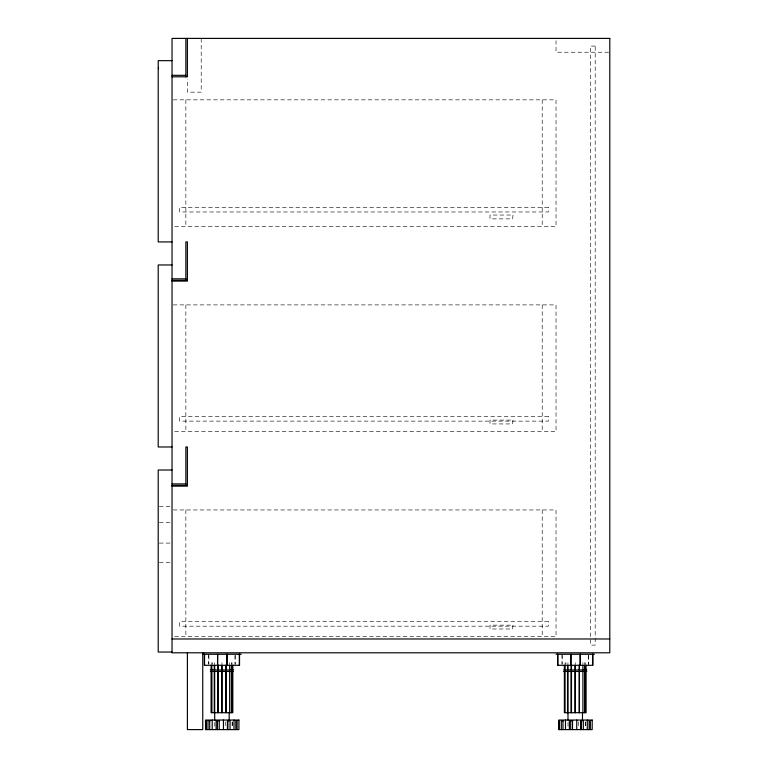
<?xml version="1.0" encoding="UTF-8"?>
<svg xmlns="http://www.w3.org/2000/svg" width="768" height="768" viewBox="0 0 768 768"><rect width="100%" height="100%" fill="white"/><g stroke="black" fill="none" stroke-linecap="round" stroke-linejoin="round"><path stroke-width="0.58" stroke-dasharray="3.84 2.88" d="M608.602 52.224L556.032 52.224L556.032 40.704M173.232 99.84L556.032 99.84L556.032 226.56L173.232 226.56M173.232 304.896L556.032 304.896L556.032 431.616L173.232 431.616M159.36 506.294L172.032 506.294M173.232 509.952L556.032 509.952L556.032 636.672L173.232 636.672M159.36 522.47L172.032 522.47M159.36 543.091L172.032 543.091M159.36 562.637L172.032 562.637M588.47 655.373L588.47 664.195M588.288 655.373L588.288 665.29M585.581 721.882L585.581 728.496M585.408 721.882L585.408 728.496M585.274 662.65L585.274 664.416M584.669 662.65L584.669 664.416M582.912 662.65L582.912 664.416M578.554 721.882L578.554 728.496M575.232 662.65L575.232 664.416M567.946 662.65L567.946 664.416M568.013 722.438L568.013 728.41M565.901 662.65L565.901 664.416M565.075 662.65L565.075 664.416M562.176 655.373L562.176 664.195M561.994 654.269L561.994 664.195M542.208 99.84L542.208 226.56M542.208 304.896L542.208 431.616M542.208 509.952L542.208 636.672M235.19 655.373L235.19 664.195M235.008 655.373L235.008 665.29M232.301 721.882L232.301 728.496M232.128 721.882L232.128 728.496M231.994 662.65L231.994 664.416M231.389 662.65L231.389 664.416M229.632 662.65L229.632 664.416M225.274 721.882L225.274 728.496M221.952 662.65L221.952 664.416M214.666 662.65L214.666 664.416M214.733 722.438L214.733 728.41M212.621 662.65L212.621 664.416M211.795 662.65L211.795 664.416M208.896 655.373L208.896 664.195M208.714 654.269L208.714 664.195M201.216 38.4L201.216 92.16L187.392 92.16L187.392 79.018M185.856 99.84L185.856 226.56M185.856 304.896L185.856 431.616M185.856 509.952L185.856 636.672M513.024 215.04L512.63 218.88L489.984 218.88L489.984 215.04L513.024 215.04M513.024 420.096L512.63 423.936L489.984 423.936L489.984 420.096L513.024 420.096M513.024 625.152L512.63 628.992L489.984 628.992L489.984 625.152L513.024 625.152M595.2 46.08L590.592 46.08L590.592 645.12L595.2 645.12L595.2 46.08M548.352 207.36L179.712 207.36L179.712 211.968L548.352 211.968L548.352 207.36M548.352 416.515L179.712 416.515L179.712 421.123L548.352 421.123L548.352 416.515M548.352 621.571L179.712 621.571L179.712 626.179L548.352 626.179L548.352 621.571"/><path stroke-width="1.15" d="M172.032 60.672L158.208 60.672L158.208 241.92L172.032 241.92M172.032 75.322L185.856 75.322M172.032 76.8L187.392 76.8L187.392 38.4M172.032 264.96L158.208 264.96L158.208 446.976L172.032 446.976M172.032 278.842L185.856 278.842M172.032 280.32L187.392 280.32M172.032 281.088L187.392 281.088L187.392 241.92L185.856 241.92L185.856 280.32M172.032 470.016L158.208 470.016L158.208 652.032L172.032 652.032M172.032 483.898L185.856 483.898M172.032 485.376L187.392 485.376M172.032 486.144L187.392 486.144L187.392 446.976L185.856 446.976L185.856 485.376M172.032 638.976L609.792 638.976M202.752 654.269L241.152 654.269M556.032 654.269L594.432 654.269M210.374 669.994L233.53 669.994M563.654 669.994L586.81 669.994M210.374 671.462L233.53 671.462M563.654 671.462L586.81 671.462M210.106 720.778L208.022 720.778L208.022 729.6M219.504 720.778L216.115 720.778L216.115 729.6M563.386 720.778L561.302 720.778L561.302 729.6M572.784 720.778L569.395 720.778L569.395 729.6M592.819 654.269L592.819 665.29L557.645 665.29L557.645 654.269M592.627 654.269L592.627 665.29M590.352 729.6L590.352 720.778L589.133 720.778L589.133 729.6M587.29 720.048L587.29 729.6M586.099 665.29L586.099 669.994M586.099 671.462L586.099 712.694L564.365 712.694L564.365 671.462M585.274 665.29L585.274 669.994M585.274 671.462L585.274 712.694M584.669 665.29L584.669 669.994M584.669 671.462L584.669 712.694M583.325 729.6L583.325 720.778L580.704 720.778L580.704 729.6M582.912 665.29L582.912 669.994M582.912 671.462L582.912 712.694M582.48 712.694L582.48 720.048M581.174 720.778L581.174 729.6M580.272 654.269L580.272 665.29M580.186 654.269L580.186 665.29M579.389 665.29L579.389 669.994M579.389 671.462L579.389 712.694M579.245 665.29L579.245 669.994M579.245 671.462L579.245 712.694M576.739 720.048L576.739 729.6M575.232 665.29L575.232 669.994M575.232 671.462L575.232 712.694M575.088 665.29L575.088 669.994M575.088 671.462L575.088 712.694M572.515 720.778L572.515 729.6M571.478 665.29L571.478 669.994M571.478 671.462L571.478 712.694M571.075 665.29L571.075 669.994M571.075 671.462L571.075 712.694M570.701 720.778L570.701 729.6M567.946 665.29L567.946 669.994M567.946 671.462L567.984 720.048M567.542 665.29L567.542 669.994M567.542 671.462L567.542 712.694M565.488 720.048L565.488 729.6M565.19 665.29L565.075 669.994M565.075 671.462L565.075 712.694M564.365 665.29L564.365 669.994M562.973 720.778L562.973 729.6M559.411 729.6L559.411 720.778L559.171 729.6M557.837 654.269L557.837 665.29M239.539 654.269L239.539 665.29L204.365 665.29L204.365 654.269M239.347 654.269L239.347 665.29M237.072 729.6L237.072 720.778L235.853 720.778L235.853 729.6M234.01 720.048L234.01 729.6M232.819 665.29L232.819 669.994M232.819 671.462L232.819 712.694L211.085 712.694L211.085 671.462M231.994 665.29L231.994 669.994M231.994 671.462L231.994 712.694M231.389 665.29L231.389 669.994M231.389 671.462L231.389 712.694M230.045 729.6L230.045 720.778L227.424 720.778L227.424 729.6M229.632 665.29L229.632 669.994M229.632 671.462L229.632 712.694M229.2 712.694L229.2 720.048M227.894 720.778L227.894 729.6M226.992 654.269L226.992 665.29M226.906 654.269L226.906 665.29M226.109 665.29L226.109 669.994M226.109 671.462L226.109 712.694M225.965 665.29L225.965 669.994M225.965 671.462L225.965 712.694M223.459 720.048L223.459 729.6M221.952 665.29L221.952 669.994M221.952 671.462L221.952 712.694M221.808 665.29L221.808 669.994M221.808 671.462L221.808 712.694M219.235 720.778L219.235 729.6M218.198 665.29L218.198 669.994M218.198 671.462L218.198 712.694M217.795 665.29L217.795 669.994M217.795 671.462L217.795 712.694M217.421 720.778L217.421 729.6M214.666 665.29L214.666 669.994M214.666 671.462L214.704 720.048M214.262 665.29L214.262 669.994M214.262 671.462L214.262 712.694M212.208 720.048L212.208 729.6M211.795 665.29L211.91 669.994M211.91 671.462L211.91 712.694M211.085 665.29L211.085 669.994M209.693 720.778L209.693 729.6M206.131 729.6L206.131 720.778L205.891 729.6M204.557 654.269L204.557 665.29M202.752 652.8L202.752 729.6L187.392 729.6L187.392 652.8M185.856 38.4L185.856 76.8M158.448 67.92L158.448 68.717M609.792 38.4L172.032 38.4L172.032 652.8L609.792 652.8L609.792 38.4M238.915 720.048L205.517 720.048L205.517 729.6L238.915 729.6L238.915 720.048M592.195 720.048L558.797 720.048L558.797 729.6L592.195 729.6L592.195 720.048M570.893 665.29L570.893 654.269L570.806 665.29M217.613 665.29L217.613 654.269L217.526 665.29"/></g></svg>
